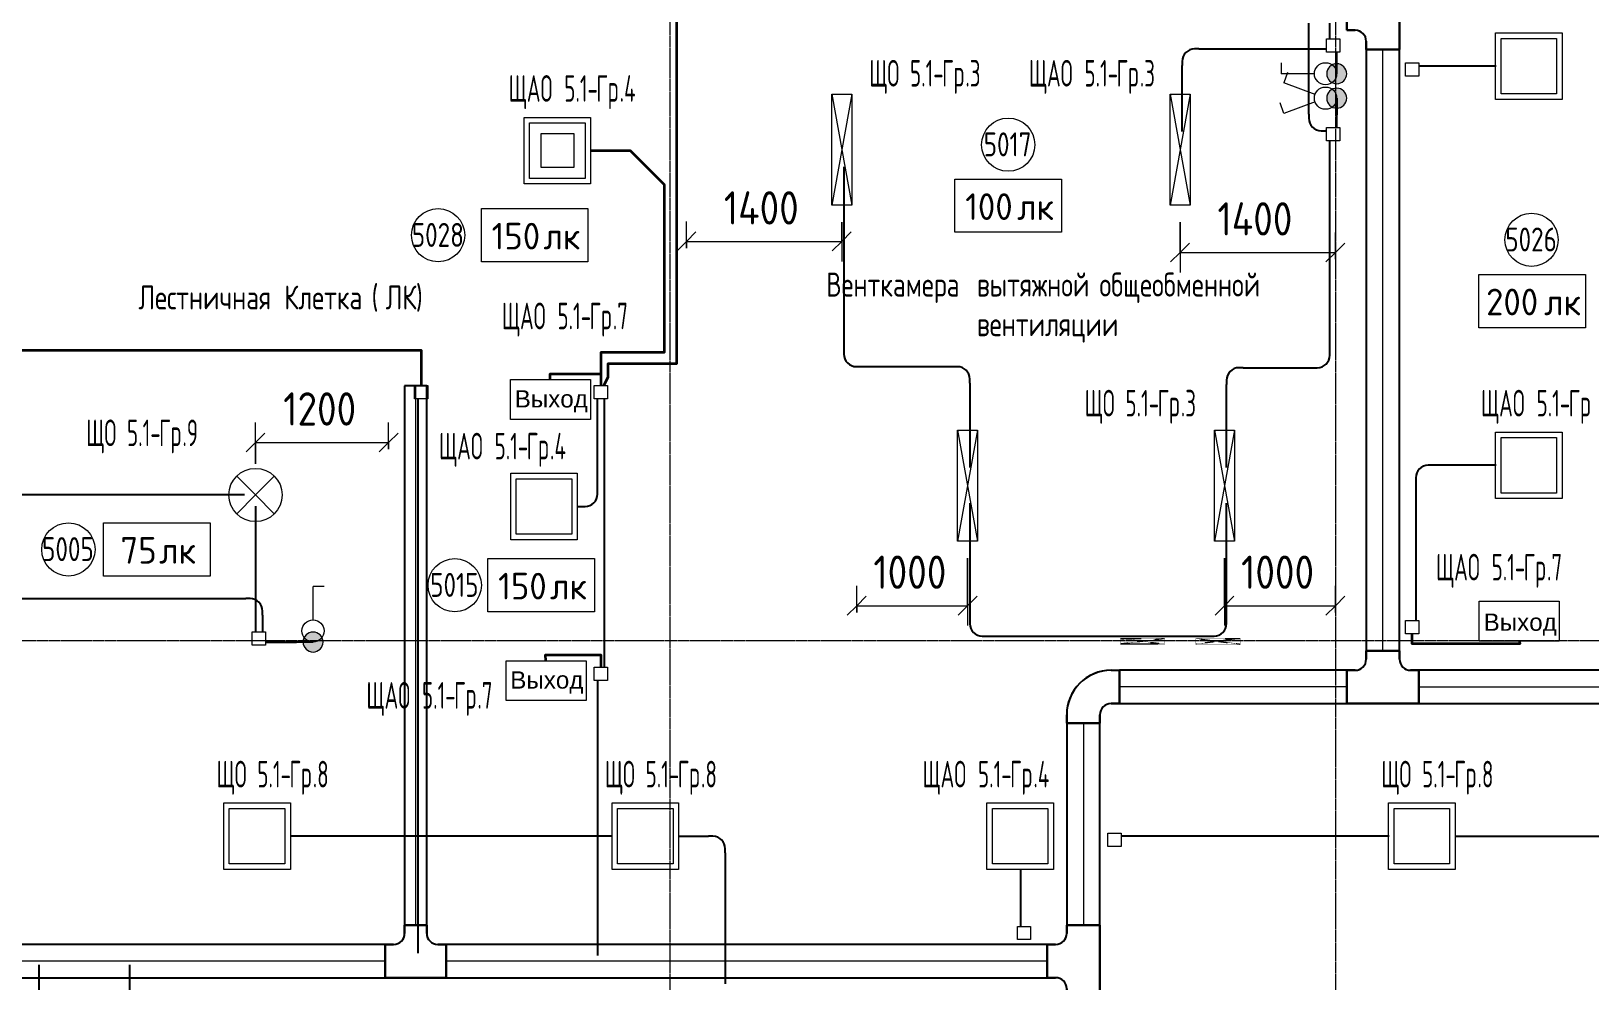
# Model space of a CAD drawing. Header units: millimetres. Extents: x -4730 to 98194, y -4296 to 93388.
# Drawn here: x 72243 to 86294, y 43435 to 51999 of the extents above; entities that cross this region are included whole.
import ezdxf

# ---------------------------------------------------------------- set-up
doc = ezdxf.new("R2010")
doc.units = ezdxf.units.MM
doc.linetypes.add('Линия сетки', pattern=[22.225, 12.7, -3.175, 3.175, -3.175])
doc.linetypes.add('Скрытая 0_75', pattern=[1.5, 0.75, -0.75])
for name, color, linetype, lineweight, true_color in [('Кабельные лотки', 5, 'Continuous', 25, 0x0000ff), ('Короба', 7, 'Continuous', 25, 0x008000), ('Опуск', 7, 'Скрытая 0_75', 18, 0x007f00), ('Соединительные детали кабельных лотков', 5, 'Continuous', 25, 0x0000ff), ('Соединительные детали коробов', 7, 'Continuous', 25, 0x008000), ('Типовые аннотации', 1, 'Continuous', 18, 0xff0000)]:
    doc.layers.add(name, color=color, linetype=linetype, lineweight=lineweight, true_color=true_color)
for name, color, linetype, lineweight in [('Марки помещений', 7, 'Continuous', 9), ('Марки силовых электроприборов', 7, 'Continuous', 9), ('Осевая линия', 7, 'Continuous', 18), ('Оси', 7, 'Continuous', 9), ('Провода', 7, 'Continuous', 35), ('Размеры', 7, 'Continuous', 9), ('Размеры-120', 7, 'Continuous', 9)]:
    doc.layers.add(name, color=color, linetype=linetype, lineweight=lineweight)
doc.styles.add('Arial', font='arial.ttf', dxfattribs={"height": 156})
doc.styles.add('GOST Common', font='GOST_Common.ttf', dxfattribs={"width": 0.6, "height": 240})
doc.styles.add('GOST Common_1', font='GOST_Common.ttf', dxfattribs={"width": 0.9, "height": 300})
doc.styles.add('GOST Common_2', font='GOST_Common.ttf', dxfattribs={"height": 240})
doc.styles.add('GOST Common_3', font='GOST_Common.ttf', dxfattribs={"width": 0.8, "height": 216})
doc.dimstyles.new('ADSK_Проверочный', dxfattribs={"dimscale": 304.8, "dimtxt": 301.714499, "dimasz": 0.556693, "dimexe": 0.590551, "dimexo": 0.590551, "dimgap": 0.19685, "dimtad": 1, "dimdec": 3, "dimrnd": 0.001, "dimdsep": 46, "dimtxsty": 'GOST Common_1', "dimblk1": 'OBLIQUE', "dimblk2": 'OBLIQUE', "dimsah": 1, "dimcen": 0.09, "dimazin": 0, "dimtfac": 1, "dimtdec": 4, "dimtix": 1, "dimtmove": 0, "dimatfit": 3, "dimfxl": 1, "dimtvp": 1, "dimtolj": 1, "dimtzin": 0, "dimarcsym": 2})

# ---------------------------------------------------------------- blocks, each defined once
blk = doc.blocks.new('M_Горизонтальный изгиб-колено для канального - Стандартная-2475426-Тех_ этаж')
at = {"layer": 'Соединительные детали кабельных лотков'}
for p, q in [((-150, 250), (-150, 325)), ((150, 325), (-150, 325)), ((-150, 325), (150, 325)), ((-150, 325), (-150, 325)), ((-150, 325), (-150, 250)), ((150, 250), (150, 325)), ((150, 325), (150, 325)), ((150, 325), (150, 250)), ((-325, 150), (-325, 150)), ((-325, 150), (-325, -150)), ((-325, -150), (-325, 150)), ((-325, 150), (-250, 150)), ((-250, 150), (-325, 150)), ((-325, -150), (-325, -150)), ((-250, -150), (-325, -150)), ((-250, -150), (-325, -150))]:
    blk.add_line(p, q, dxfattribs=at)
for radius, end in [(100, 360), (400, 360), (100, 0), (400, 0)]:
    blk.add_arc((-250, 250), radius, 270, end, dxfattribs=at)
blk = doc.blocks.new('M_Горизонтальный тройник для канального - Радиус 100 мм-2745902-Тех_ этаж')
at = {"layer": 'Соединительные детали кабельных лотков'}
for p, q in [((275, 150), (-275, 150)), ((-275, 150), (-275, -150)), ((-275, -150), (-275, 150)), ((-275, 150), (275, 150)), ((-275, 150), (-275, 150)), ((275, -150), (275, 150)), ((275, 150), (275, -150)), ((275, 150), (275, 150)), ((-275, -150), (-200, -150)), ((-200, -150), (-275, -150)), ((-275, -150), (-275, -150)), ((-100, -250), (-100, -325)), ((-100, -325), (-100, -250)), ((100, -325), (100, -250)), ((100, -250), (100, -325)), ((200, -150), (275, -150)), ((275, -150), (200, -150)), ((275, -150), (275, -150)), ((-100, -325), (100, -325)), ((100, -325), (-100, -325)), ((-100, -325), (-100, -325)), ((100, -325), (100, -325))]:
    blk.add_line(p, q, dxfattribs=at)
for centre, start, end in [((-200, -250), 0, 90), ((-200, -250), 0, 90), ((200, -250), 90, 180), ((200, -250), 90, 180)]:
    blk.add_arc(centre, 100, start, end, dxfattribs=at)
blk = doc.blocks.new('M_Горизонтальный тройник для канального - Радиус 100 мм-2474834-Тех_ этаж')
at = {"layer": 'Соединительные детали кабельных лотков'}
for p, q in [((325, 150), (-325, 150)), ((-325, 150), (-325, -150)), ((-325, -150), (-325, 150)), ((-325, 150), (325, 150)), ((-325, 150), (-325, 150)), ((325, -150), (325, 150)), ((325, 150), (325, -150)), ((325, 150), (325, 150)), ((-325, -150), (-250, -150)), ((-250, -150), (-325, -150)), ((-325, -150), (-325, -150)), ((-150, -250), (-150, -325)), ((-150, -325), (-150, -250)), ((150, -325), (150, -250)), ((150, -250), (150, -325)), ((250, -150), (325, -150)), ((325, -150), (250, -150)), ((325, -150), (325, -150)), ((-150, -325), (150, -325)), ((150, -325), (-150, -325)), ((-150, -325), (-150, -325)), ((150, -325), (150, -325))]:
    blk.add_line(p, q, dxfattribs=at)
for centre, start, end in [((-250, -250), 0, 90), ((-250, -250), 0, 90), ((250, -250), 90, 180), ((250, -250), 90, 180)]:
    blk.add_arc(centre, 100, start, end, dxfattribs=at)
blk = doc.blocks.new('M_Короб_ отвод - Плоский торец - ПВХ - Стандартная-V1-Тех_ этаж')
at = {"layer": 'Соединительные детали коробов'}
for p, q in [((0, 111.95), (0, 150.05)), ((-150.05, 0), (-111.95, 0))]:
    blk.add_line(p, q, dxfattribs=at)
blk.add_arc((-111.95, 111.95), 111.95, 270, 0, dxfattribs=at)
blk = doc.blocks.new('M_Короб_ отвод - Плоский торец - ПВХ - Стандартная-2386742-Тех_ этаж')
at = {"layer": 'Соединительные детали коробов'}
for p, q in [((45130, 82371.95), (45130, 82410.05)), ((45130, 82260), (45130, 82371.95)), ((45130, 82260), (45130, 82260))]:
    blk.add_line(p, q, dxfattribs=at)
blk = doc.blocks.new('DIMBLOCK91-Тех_ этаж')
at = {"layer": 'Размеры-120'}
for p, q in [((74265, 48096), (74265, 48470)), ((74265, 48290), (74350, 48374)), ((75465, 48230), (75465, 48470)), ((75465, 48290), (75550, 48374)), ((74265, 48290), (74180, 48205)), ((74265, 48290), (75465, 48290)), ((74265, 48290), (74265, 48096)), ((75465, 48290), (75380, 48205)), ((75465, 48290), (75465, 48230))]:
    blk.add_line(p, q, dxfattribs=at)
at = {"layer": 'Размеры-120', "color": 0, "insert": (74515, 48742), "char_height": 300, "width": 840.71, "attachment_point": 1, "line_spacing_factor": 1.022761, "style": 'GOST Common_1'}
blk.add_mtext('1200', dxfattribs=at)
blk = doc.blocks.new('_Oblique')
at = {"color": 0, "linetype": 'ByBlock', "lineweight": -2}
blk.add_line((-0.5, -0.5), (0.5, 0.5), dxfattribs=at)
blk = doc.blocks.new('DIMBLOCK92-Тех_ этаж')
at = {"layer": 'Размеры-120'}
for p, q in [((80685, 47247), (80685, 46638)), ((80685, 46818), (80685, 47247)), ((79685, 46758), (79685, 46998)), ((79685, 46818), (79600, 46733)), ((79685, 46818), (79770, 46903)), ((79685, 46818), (80685, 46818)), ((79685, 46818), (79685, 46758)), ((80685, 46818), (80600, 46733)), ((80685, 46818), (80770, 46903))]:
    blk.add_line(p, q, dxfattribs=at)
at = {"layer": 'Размеры-120', "color": 0, "insert": (79835, 47270), "char_height": 300, "width": 840.71, "attachment_point": 1, "line_spacing_factor": 1.022761, "style": 'GOST Common_1'}
blk.add_mtext('1000', dxfattribs=at)
blk = doc.blocks.new('DIMBLOCK93-Тех_ этаж')
at = {"layer": 'Размеры-120'}
for p, q in [((83000, 47247), (83000, 46638)), ((83000, 46818), (83000, 47247)), ((84000, 46758), (84000, 46998)), ((83000, 46818), (82915, 46733)), ((83000, 46818), (83085, 46903)), ((83000, 46818), (84000, 46818)), ((84000, 46818), (83915, 46733)), ((84000, 46818), (84085, 46903)), ((84000, 46818), (84000, 46758))]:
    blk.add_line(p, q, dxfattribs=at)
at = {"layer": 'Размеры-120', "color": 0, "insert": (83150, 47270), "char_height": 300, "width": 840.71, "attachment_point": 1, "line_spacing_factor": 1.022761, "style": 'GOST Common_1'}
blk.add_mtext('1000', dxfattribs=at)
blk = doc.blocks.new('DIMBLOCK94-Тех_ этаж')
at = {"layer": 'Размеры-120'}
for p, q in [((78150, 50043), (78150, 50283)), ((78150, 50103), (78235, 50188)), ((79550, 50277), (79550, 49923)), ((79550, 50103), (79550, 50277)), ((79550, 50103), (79635, 50188)), ((78150, 50103), (78065, 50018)), ((78150, 50103), (79550, 50103)), ((78150, 50103), (78150, 50043)), ((79550, 50103), (79465, 50018))]:
    blk.add_line(p, q, dxfattribs=at)
at = {"layer": 'Размеры-120', "color": 0, "insert": (78487, 50555), "char_height": 300, "width": 871.39, "attachment_point": 1, "line_spacing_factor": 1.022761, "style": 'GOST Common_1'}
blk.add_mtext('1400', dxfattribs=at)
blk = doc.blocks.new('DIMBLOCK95-Тех_ этаж')
at = {"layer": 'Размеры-120'}
for p, q in [((82600, 50277), (82600, 49823)), ((82600, 50003), (82600, 50277)), ((84000, 49943), (84000, 50183)), ((82600, 50003), (82685, 50088)), ((84000, 50003), (84085, 50088)), ((82600, 50003), (82515, 49919)), ((82600, 50003), (84000, 50003)), ((84000, 50003), (83915, 49919)), ((84000, 50003), (84000, 49943))]:
    blk.add_line(p, q, dxfattribs=at)
at = {"layer": 'Размеры-120', "color": 0, "insert": (82937, 50456), "char_height": 300, "width": 871.39, "attachment_point": 1, "line_spacing_factor": 1.022761, "style": 'GOST Common_1'}
blk.add_mtext('1400', dxfattribs=at)
blk = doc.blocks.new('ADSK_Марка_Помещение_1_ГОСТ21-501-2011 - Номер-85995-Тех_ этаж')
at = {"layer": 'Марки помещений'}
blk.add_circle((0, 0), 2, dxfattribs=at)
blk = doc.blocks.new('Морка помещения_освещённость_ - Морка помещения_освещённость_-1484368-Тех_ этаж')
at = {"layer": 'Марки помещений', "color": 190, "true_color": 0x8000ff}
for p, q in [((-4, 0), (-4, 4)), ((-4, 4), (4, 4)), ((4, 4), (4, 0)), ((4, 0), (-4, 0))]:
    blk.add_line(p, q, dxfattribs=at)

msp = doc.modelspace()

# ---------------------------------------------------------------- hatches: boundary and pattern name
at = {"layer": 'Опуск', "linetype": 'Continuous'}
h = msp.add_hatch(color=256, dxfattribs=at)
edge = h.paths.add_edge_path(flags=0)
edge.add_arc((84011.9266, 51614.5434), 90, 180, 360)
edge.add_arc((84011.9266, 51614.5434), 90, 0, 180)
h = msp.add_hatch(color=256, dxfattribs=at)
edge = h.paths.add_edge_path(flags=0)
edge.add_arc((84011.9266, 51394.5434), 90, 180, 360)
edge.add_arc((84011.9266, 51394.5434), 90, 0, 180)
h = msp.add_hatch(color=256, dxfattribs=at)
edge = h.paths.add_edge_path(flags=0)
edge.add_arc((74784.0034, 46490), 90, 180, 360)
edge.add_arc((74784.0034, 46490), 90, 0, 180)

# ---------------------------------------------------------------- linework, layer by layer
at = {"layer": 'Кабельные лотки'}
for p, q in [((84577.9607, 51832.521), (84277.9607, 51832.521)), ((84277.9607, 51832.521), (84277.9607, 46410)), ((84577.9607, 46410), (84577.9607, 51832.521)), ((75809.0469, 48800), (75609.0469, 48800)), ((75609.0469, 48800), (75609.0469, 43938.1437)), ((75809.0469, 43938.1437), (75809.0469, 48800)), ((84577.9607, 46410), (84277.9607, 46410)), ((82052.9607, 46235), (82052.9607, 45935)), ((84102.9607, 46235), (82052.9607, 46235)), ((84102.9607, 46235), (84102.9607, 45935)), ((84752.9607, 45935), (84752.9607, 46235)), ((86827.9607, 46235), (84752.9607, 46235)), ((82052.9607, 45935), (84102.9607, 45935)), ((84752.9607, 45935), (86827.9607, 45935)), ((81577.9607, 45760), (81877.9607, 45760)), ((81577.9607, 45760), (81577.9607, 43938.1437)), ((81877.9607, 43938.1437), (81877.9607, 45760)), ((75809.0469, 43938.1437), (75609.0469, 43938.1437)), ((81577.9607, 43938.1437), (81877.9607, 43938.1437)), ((75434.0469, 43763.1437), (68733.1235, 43763.1437)), ((75434.0469, 43763.1437), (75434.0469, 43463.1437)), ((75984.0469, 43763.1437), (75984.0469, 43463.1437)), ((81402.9607, 43763.1437), (75984.0469, 43763.1437)), ((81402.9607, 43763.1437), (81402.9607, 43463.1437)), ((68733.1235, 43463.1437), (75434.0469, 43463.1437)), ((75984.0469, 43463.1437), (81402.9607, 43463.1437))]:
    msp.add_line(p, q, dxfattribs=at)
at = {"layer": 'Короба'}
for p, q in [((83760.4266, 51251.2596), (83760.4266, 52069.7096)), ((83948.9266, 51929.7096), (83948.9266, 52069.7096)), ((82769.2969, 51838.2096), (83920.4266, 51838.2096)), ((84011.9266, 51764.5934), (84011.9266, 51809.7096)), ((82619.2469, 51093.8269), (82619.2469, 51688.1596)), ((85449.0457, 51683.8745), (84753.2098, 51683.8745)), ((84011.9266, 51129.7096), (84011.9266, 51244.4934)), ((83920.4266, 51101.2096), (83910.4766, 51101.2096)), ((83948.9266, 49113.8769), (83948.9266, 51009.7096)), ((79569.2469, 50773.8269), (79569.2469, 49123.8769)), ((79719.2969, 48973.8269), (80554.1969, 48973.8269)), ((83169.2969, 48963.8269), (83798.8766, 48963.8269)), ((80704.2469, 48823.7769), (80704.2469, 48063.8269)), ((83019.2469, 48063.8269), (83019.2469, 48813.7769)), ((75727.7637, 48683.9979), (75727.7637, 43683.9979)), ((77347.7637, 47861.8577), (77347.7637, 48683.9979)), ((77410.7637, 46263.9979), (77410.7637, 48683.9979)), ((85449.0457, 48083.8745), (84874.7598, 48083.8745)), ((84724.7098, 47933.8245), (84724.7098, 46684.6208)), ((74165, 47816.3312), (71950, 47816.3312)), ((74265, 47716.3312), (74265, 46581.5)), ((77166.0509, 47711.8077), (77197.7137, 47711.8077)), ((80704.2469, 47743.8269), (80704.2469, 46693.8769)), ((83019.2469, 46693.8769), (83019.2469, 47743.8269)), ((68693.0225, 46881.5), (74177.95, 46881.5)), ((74328, 46731.45), (74328, 46581.5)), ((80854.2969, 46543.8269), (82869.1969, 46543.8269)), ((74356.5, 46490), (74633.9534, 46490)), ((77347.7637, 46143.9979), (77347.7637, 43663.9979)), ((77483.9216, 44738.6881), (74578.9216, 44738.6881)), ((78078.9216, 44738.6881), (78349.7704, 44738.6881)), ((84483.9216, 44738.6881), (82068.5523, 44738.6881)), ((85078.9216, 44738.6881), (87983.9216, 44738.6881)), ((78499.8204, 44588.6381), (78499.8204, 43406.878)), ((81161.4216, 44441.1881), (81161.4216, 43926.4574)), ((72314.2469, 43038.5), (72314.2469, 43578.5)), ((73133.4786, 43038.5), (73133.4786, 43578.5))]:
    msp.add_line(p, q, dxfattribs=at)
at = {"layer": 'Опуск'}
for p, q in [((82462.4867, 46521.5081), (82062.4867, 46471.5081)), ((82062.4867, 46521.5081), (82462.4867, 46471.5081)), ((82062.4867, 46521.5081), (82462.4867, 46521.5081)), ((82062.4867, 46471.5081), (82062.4867, 46521.5081)), ((82462.4867, 46521.5081), (82462.4867, 46471.5081)), ((83142.4867, 46521.5081), (82742.4867, 46471.5081)), ((82742.4867, 46521.5081), (83142.4867, 46471.5081)), ((82742.4867, 46521.5081), (83142.4867, 46521.5081)), ((82742.4867, 46471.5081), (82742.4867, 46521.5081)), ((83142.4867, 46521.5081), (83142.4867, 46471.5081)), ((82462.4867, 46471.5081), (82062.4867, 46471.5081)), ((83142.4867, 46471.5081), (82742.4867, 46471.5081))]:
    msp.add_line(p, q, dxfattribs=at)
at = {"layer": 'Опуск', "linetype": 'Continuous'}
for centre, start, end in [((84011.9266, 51614.5434), 0, 180), ((84011.9266, 51614.5434), 180, 0), ((84011.9266, 51394.5434), 0, 180), ((84011.9266, 51394.5434), 180, 0), ((74784.0034, 46490), 0, 180), ((74784.0034, 46490), 180, 0)]:
    msp.add_arc(centre, 90, start, end, dxfattribs=at)
at = {"layer": 'Осевая линия'}
for p, q in [((84427.9607, 46410), (84427.9607, 51832.521)), ((75709.0469, 43938.1437), (75709.0469, 48800)), ((84102.9607, 46085), (82052.9607, 46085)), ((84752.9607, 46085), (86827.9607, 46085)), ((81727.9607, 45760), (81727.9607, 43938.1437)), ((75434.0469, 43613.1437), (68733.1235, 43613.1437)), ((81402.9607, 43613.1437), (75984.0469, 43613.1437))]:
    msp.add_line(p, q, dxfattribs=at)
at = {"layer": 'Оси', "linetype": 'Линия сетки'}
for p, q in [((78000, 93388.3703), (78000, -3096.3487)), ((84000, 93388.3703), (84000, -3096.3487)), ((98194.2682, 46500), (-3530.0173, 46500))]:
    msp.add_line(p, q, dxfattribs=at)
at = {"layer": 'Провода', "flags": 128}
for points in [[(74181.9379, 52426.7452), (74180, 52540), (77755.2, 52540), (78060, 52235.2), (78060, 49000), (77940, 49000), (77440, 49000), (77440, 48880), (77406.0587, 48803.9979)], [(71086.31, 50921.4715), (70688.574, 50921.4715), (70688.574, 49426.2715), (70993.374, 49121.4715), (75759.2589, 49121.4715), (75759.263, 48803.9979)], [(77286.31, 50921.4715), (77643.774, 50921.4715), (77948.574, 50616.6715), (77948.574, 49101.4715), (77379.2589, 49101.4715), (77379.2629, 48803.9979)], [(76921.1457, 48856.7452), (76920, 48910), (77379.2589, 48910), (77379.262, 48803.9979)], [(85660.8124, 46498.2548), (85661.3865, 46475), (84692.4786, 46475), (84692.4786, 46564.6208)], [(76881.1457, 46321.7452), (76880, 46375), (77379.2589, 46375), (77379.262, 46263.9979)]]:
    msp.add_lwpolyline(points, dxfattribs=at)
at = {"layer": 'Типовые аннотации'}
for p, q in [((83920.4266, 51929.7096), (84040.4266, 51929.7096)), ((83920.4266, 51809.7096), (83920.4266, 51929.7096)), ((84040.4266, 51929.7096), (84040.4266, 51809.7096)), ((83511.2833, 51714.5434), (83511.2833, 51614.5434)), ((84040.4266, 51809.7096), (83920.4266, 51809.7096)), ((83811.2833, 51614.5434), (83511.2833, 51614.5434)), ((82510, 51430), (82690, 51430)), ((82510, 50430), (82510, 51430)), ((82690, 51430), (82510, 50430)), ((82510, 51430), (82690, 50430)), ((82690, 51430), (82690, 50430)), ((76686.31, 51221.4715), (77286.31, 51221.4715)), ((76686.31, 50621.4715), (76686.31, 51221.4715)), ((76736.31, 51171.4715), (77236.31, 51171.4715)), ((76736.31, 50671.4715), (76736.31, 51171.4715)), ((77236.31, 51171.4715), (77236.31, 50671.4715)), ((77286.31, 51221.4715), (77286.31, 50621.4715)), ((76836.31, 51071.4715), (76836.31, 50771.4715)), ((77136.31, 51071.4715), (76836.31, 51071.4715)), ((77136.31, 50771.4715), (77136.31, 51071.4715)), ((76836.31, 50771.4715), (77136.31, 50771.4715)), ((77286.31, 50621.4715), (76686.31, 50621.4715)), ((77236.31, 50671.4715), (76736.31, 50671.4715)), ((82690, 50430), (82510, 50430)), ((77319.2637, 48803.9979), (77439.2637, 48803.9979)), ((77319.2637, 48683.9979), (77319.2637, 48803.9979)), ((77439.2637, 48803.9979), (77439.2637, 48683.9979)), ((77439.2637, 48683.9979), (77319.2637, 48683.9979)), ((85444.2817, 48383.8745), (86044.2817, 48383.8745)), ((85444.2817, 47783.8745), (85444.2817, 48383.8745)), ((86044.2817, 48383.8745), (86044.2817, 47783.8745)), ((85494.2817, 48333.8745), (85994.2817, 48333.8745)), ((85494.2817, 47833.8745), (85494.2817, 48333.8745)), ((85994.2817, 48333.8745), (85994.2817, 47833.8745)), ((76566.2869, 48011.8077), (77166.2869, 48011.8077)), ((76566.2869, 47411.8077), (76566.2869, 48011.8077)), ((76616.2869, 47961.8077), (77116.2869, 47961.8077)), ((76616.2869, 47461.8077), (76616.2869, 47961.8077)), ((77116.2869, 47961.8077), (77116.2869, 47461.8077)), ((77166.2869, 48011.8077), (77166.2869, 47411.8077)), ((86044.2817, 47783.8745), (85444.2817, 47783.8745)), ((85994.2817, 47833.8745), (85494.2817, 47833.8745)), ((77166.2869, 47411.8077), (76566.2869, 47411.8077)), ((77116.2869, 47461.8077), (76616.2869, 47461.8077)), ((84633.2098, 46684.6208), (84753.2098, 46684.6208)), ((84633.2098, 46564.6208), (84633.2098, 46684.6208)), ((84753.2098, 46684.6208), (84753.2098, 46564.6208)), ((84753.2098, 46564.6208), (84633.2098, 46564.6208)), ((77319.2637, 46263.9979), (77439.2637, 46263.9979)), ((77319.2637, 46143.9979), (77319.2637, 46263.9979)), ((77439.2637, 46263.9979), (77439.2637, 46143.9979)), ((77439.2637, 46143.9979), (77319.2637, 46143.9979)), ((80859.1577, 45038.6881), (81459.1577, 45038.6881)), ((80859.1577, 44438.6881), (80859.1577, 45038.6881)), ((80909.1577, 44988.6881), (81409.1577, 44988.6881)), ((80909.1577, 44488.6881), (80909.1577, 44988.6881)), ((81409.1577, 44988.6881), (81409.1577, 44488.6881)), ((81459.1577, 45038.6881), (81459.1577, 44438.6881)), ((81459.1577, 44438.6881), (80859.1577, 44438.6881)), ((81409.1577, 44488.6881), (80909.1577, 44488.6881)), ((81132.9216, 43926.4574), (81252.9216, 43926.4574)), ((81132.9216, 43806.4574), (81132.9216, 43926.4574)), ((81252.9216, 43926.4574), (81252.9216, 43806.4574)), ((81252.9216, 43806.4574), (81132.9216, 43806.4574))]:
    msp.add_line(p, q, dxfattribs=at)
at = {"layer": 'Типовые аннотации', "color": 5, "true_color": 0x0000ff}
for p, q in [((85444.2817, 51983.8745), (86044.2817, 51983.8745)), ((85444.2817, 51383.8745), (85444.2817, 51983.8745)), ((85494.2817, 51933.8745), (85994.2817, 51933.8745)), ((85494.2817, 51433.8745), (85494.2817, 51933.8745)), ((85994.2817, 51933.8745), (85994.2817, 51433.8745)), ((86044.2817, 51983.8745), (86044.2817, 51383.8745)), ((83569.6083, 51625.3208), (83535.4062, 51531.3515)), ((79460, 51430), (79640, 51430)), ((79460, 50430), (79460, 51430)), ((79640, 51430), (79460, 50430)), ((79460, 51430), (79640, 50430)), ((79640, 51430), (79640, 50430)), ((83817.314, 51428.7455), (83535.4062, 51531.3515)), ((85994.2817, 51433.8745), (85494.2817, 51433.8745)), ((83535.4062, 51257.7354), (83501.2042, 51351.7046)), ((83817.314, 51360.3414), (83535.4062, 51257.7354)), ((86044.2817, 51383.8745), (85444.2817, 51383.8745)), ((79640, 50430), (79460, 50430)), ((80595, 48400), (80775, 48400)), ((80595, 47400), (80595, 48400)), ((80775, 48400), (80595, 47400)), ((80595, 48400), (80775, 47400)), ((80775, 48400), (80775, 47400)), ((82910, 48400), (83090, 48400)), ((82910, 47400), (82910, 48400)), ((83090, 48400), (82910, 47400)), ((82910, 48400), (83090, 47400)), ((83090, 48400), (83090, 47400)), ((74265, 47816.3312), (74095.2944, 47986.0369)), ((74265, 47816.3312), (74434.7056, 47986.0369)), ((74265, 47816.3312), (74095.2944, 47646.6256)), ((74265, 47816.3312), (74434.7056, 47646.6256)), ((80775, 47400), (80595, 47400)), ((83090, 47400), (82910, 47400)), ((74784.0034, 46690.6433), (74784.0034, 46990.6433)), ((74884.0034, 46990.6433), (74784.0034, 46990.6433)), ((73979.1577, 45038.6881), (74579.1577, 45038.6881)), ((73979.1577, 44438.6881), (73979.1577, 45038.6881)), ((74029.1577, 44988.6881), (74529.1577, 44988.6881)), ((74029.1577, 44488.6881), (74029.1577, 44988.6881)), ((74529.1577, 44988.6881), (74529.1577, 44488.6881)), ((74579.1577, 45038.6881), (74579.1577, 44438.6881)), ((77479.1577, 45038.6881), (78079.1577, 45038.6881)), ((77479.1577, 44438.6881), (77479.1577, 45038.6881)), ((77529.1577, 44988.6881), (78029.1577, 44988.6881)), ((77529.1577, 44488.6881), (77529.1577, 44988.6881)), ((78029.1577, 44988.6881), (78029.1577, 44488.6881)), ((78079.1577, 45038.6881), (78079.1577, 44438.6881)), ((84479.1577, 45038.6881), (85079.1577, 45038.6881)), ((84479.1577, 44438.6881), (84479.1577, 45038.6881)), ((84529.1577, 44988.6881), (85029.1577, 44988.6881)), ((84529.1577, 44488.6881), (84529.1577, 44988.6881)), ((85029.1577, 44988.6881), (85029.1577, 44488.6881)), ((85079.1577, 45038.6881), (85079.1577, 44438.6881)), ((74579.1577, 44438.6881), (73979.1577, 44438.6881)), ((74529.1577, 44488.6881), (74029.1577, 44488.6881)), ((78079.1577, 44438.6881), (77479.1577, 44438.6881)), ((78029.1577, 44488.6881), (77529.1577, 44488.6881)), ((85079.1577, 44438.6881), (84479.1577, 44438.6881)), ((85029.1577, 44488.6881), (84529.1577, 44488.6881))]:
    msp.add_line(p, q, dxfattribs=at)
at = {"layer": 'Типовые аннотации', "color": 16, "true_color": 0x800000}
for p, q in [((84633.2098, 51712.3745), (84753.2098, 51712.3745)), ((84633.2098, 51592.3745), (84633.2098, 51712.3745)), ((84753.2098, 51712.3745), (84753.2098, 51592.3745)), ((84753.2098, 51592.3745), (84633.2098, 51592.3745)), ((83920.4266, 51129.7096), (84040.4266, 51129.7096)), ((83920.4266, 51009.7096), (83920.4266, 51129.7096)), ((84040.4266, 51009.7096), (83920.4266, 51009.7096)), ((84040.4266, 51129.7096), (84040.4266, 51009.7096)), ((75699.2637, 48803.9979), (75819.2637, 48803.9979)), ((75699.2637, 48683.9979), (75699.2637, 48803.9979)), ((75819.2637, 48803.9979), (75819.2637, 48683.9979)), ((75819.2637, 48683.9979), (75699.2637, 48683.9979)), ((74236.5, 46581.5), (74356.5, 46581.5)), ((74236.5, 46461.5), (74236.5, 46581.5)), ((74356.5, 46581.5), (74356.5, 46461.5)), ((74356.5, 46461.5), (74236.5, 46461.5)), ((81948.5523, 44767.1881), (82068.5523, 44767.1881)), ((81948.5523, 44647.1881), (81948.5523, 44767.1881)), ((82068.5523, 44767.1881), (82068.5523, 44647.1881)), ((82068.5523, 44647.1881), (81948.5523, 44647.1881))]:
    msp.add_line(p, q, dxfattribs=at)
at = {"layer": 'Типовые аннотации', "color": 96, "true_color": 0x008000}
for p, q in [((76565.0179, 48496.7452), (76565.0179, 48856.7452)), ((76565.0179, 48856.7452), (77285.0179, 48856.7452)), ((77285.0179, 48856.7452), (77285.0179, 48496.7452)), ((77285.0179, 48496.7452), (76565.0179, 48496.7452)), ((85296.3686, 46498.2548), (85296.3686, 46858.2548)), ((85296.3686, 46858.2548), (86016.3686, 46858.2548)), ((86016.3686, 46858.2548), (86016.3686, 46498.2548)), ((86016.3686, 46498.2548), (85296.3686, 46498.2548)), ((76525.0179, 45961.7452), (76525.0179, 46321.7452)), ((76525.0179, 46321.7452), (77245.0179, 46321.7452)), ((77245.0179, 46321.7452), (77245.0179, 45961.7452)), ((77245.0179, 45961.7452), (76525.0179, 45961.7452))]:
    msp.add_line(p, q, dxfattribs=at)
at = {"layer": 'Типовые аннотации'}
msp.add_circle((83911.2833, 51614.5434), 100, dxfattribs=at)
at = {"layer": 'Типовые аннотации', "color": 5, "true_color": 0x0000ff}
for centre, radius in [((83911.2833, 51394.5434), 100), ((74265, 47816.3312), 240), ((74784.0034, 46590.6433), 100)]:
    msp.add_circle(centre, radius, dxfattribs=at)

# ---------------------------------------------------------------- block references
at = {"layer": 'Марки помещений', "xscale": 120, "yscale": 120, "zscale": 120}
for p in [(81050.7758, 50974.8109), (75911.277, 50158.7314), (85768.6372, 50117.4082), (72578.4568, 47325.2682), (76061.1003, 47002.6541)]:
    msp.add_blockref('ADSK_Марка_Помещение_1_ГОСТ21-501-2011 - Номер-85995-Тех_ этаж', p, dxfattribs=at)
at = {"layer": 'Марки помещений', "color": 190, "true_color": 0x8000ff, "xscale": 120, "yscale": 120, "zscale": 120}
for p in [(81050.7758, 50184.6871), (76781.1003, 49918.7314), (85774.4792, 49324.9824), (73375.8462, 47085.2682), (76840.1504, 46762.6541)]:
    msp.add_blockref('Морка помещения_освещённость_ - Морка помещения_освещённость_-1484368-Тех_ этаж', p, dxfattribs=at)
at = {"layer": 'Соединительные детали кабельных лотков'}
for name, p, rotation in [('M_Горизонтальный тройник для канального - Радиус 100 мм-2745902-Тех_ этаж', (84427.9607, 52107.521), 270), ('M_Горизонтальный тройник для канального - Радиус 100 мм-2745902-Тех_ этаж', (84427.9607, 52107.521), 270), ('M_Горизонтальный тройник для канального - Радиус 100 мм-2474834-Тех_ этаж', (84427.9607, 46085), 180), ('M_Горизонтальный тройник для канального - Радиус 100 мм-2474834-Тех_ этаж', (84427.9607, 46085), 180), ('M_Горизонтальный изгиб-колено для канального - Стандартная-2475426-Тех_ этаж', (81727.9607, 46085), 180), ('M_Горизонтальный изгиб-колено для канального - Стандартная-2475426-Тех_ этаж', (81727.9607, 46085), 180), ('M_Горизонтальный тройник для канального - Радиус 100 мм-2745902-Тех_ этаж', (75709.0469, 43613.1437), 180), ('M_Горизонтальный тройник для канального - Радиус 100 мм-2745902-Тех_ этаж', (75709.0469, 43613.1437), 180), ('M_Горизонтальный тройник для канального - Радиус 100 мм-2474834-Тех_ этаж', (81727.9607, 43613.1437), 270), ('M_Горизонтальный тройник для канального - Радиус 100 мм-2474834-Тех_ этаж', (81727.9607, 43613.1437), 270)]:
    msp.add_blockref(name, p, dxfattribs=dict(at, rotation=rotation))
at = {"layer": 'Соединительные детали коробов'}
for name, p, rotation in [('M_Короб_ отвод - Плоский торец - ПВХ - Стандартная-V1-Тех_ этаж', (82619.2469, 51838.2096), 180), ('M_Короб_ отвод - Плоский торец - ПВХ - Стандартная-2386742-Тех_ этаж', (129141.9266, 133654.5434), 180), ('M_Короб_ отвод - Плоский торец - ПВХ - Стандартная-V1-Тех_ этаж', (83760.4266, 51101.2096), 270), ('M_Короб_ отвод - Плоский торец - ПВХ - Стандартная-V1-Тех_ этаж', (79569.2469, 48973.8269), 270), ('M_Короб_ отвод - Плоский торец - ПВХ - Стандартная-V1-Тех_ этаж', (83019.2469, 48963.8269), 180), ('M_Короб_ отвод - Плоский торец - ПВХ - Стандартная-V1-Тех_ этаж', (84724.7098, 48083.8745), 180), ('M_Короб_ отвод - Плоский торец - ПВХ - Стандартная-V1-Тех_ этаж', (74328, 46881.5), 90), ('M_Короб_ отвод - Плоский торец - ПВХ - Стандартная-V1-Тех_ этаж', (80704.2469, 46543.8269), 270), ('M_Короб_ отвод - Плоский торец - ПВХ - Стандартная-2386742-Тех_ этаж', (157044.0034, 1360), 90), ('M_Короб_ отвод - Плоский торец - ПВХ - Стандартная-V1-Тех_ этаж', (78499.8204, 44738.6881), 90)]:
    msp.add_blockref(name, p, dxfattribs=dict(at, rotation=rotation))
for name, p in [('M_Короб_ отвод - Плоский торец - ПВХ - Стандартная-2386742-Тех_ этаж', (38881.9266, -30645.4566)), ('M_Короб_ отвод - Плоский торец - ПВХ - Стандартная-V1-Тех_ этаж', (83948.9266, 48963.8269)), ('M_Короб_ отвод - Плоский торец - ПВХ - Стандартная-V1-Тех_ этаж', (77347.7637, 47711.8077))]:
    msp.add_blockref(name, p, dxfattribs=at)
at = {"layer": 'Соединительные детали коробов', "extrusion": (0, 3.663e-05, 1), "rotation": 90}
msp.add_blockref('M_Короб_ отвод - Плоский торец - ПВХ - Стандартная-V1-Тех_ этаж', (80704.2469, 48973.1627), dxfattribs=at)
at = {"layer": 'Соединительные детали коробов', "extrusion": (0, -2.77778e-05, 1)}
msp.add_blockref('M_Короб_ отвод - Плоский торец - ПВХ - Стандартная-V1-Тех_ этаж', (83019.2469, 46544.3306), dxfattribs=at)

# ---------------------------------------------------------------- texts
at = {"layer": 'Марки помещений', "char_height": 216, "attachment_point": 1, "style": 'GOST Common_3'}
for s, insert, width in [('5017', (80829.6599, 51085.5981), 546.4302), ('5028', (75674.3211, 50269.5187), 584.9112), ('5026', (85531.6812, 50228.1954), 584.9112), ('Венткамера', (79409.7926, 49821.4613), 1577.721), ('\\fGOST Common|b0|i0|c204|p34|;\\W.8; ', (80711.5426, 49821.4613), 69.2658), ('вытяжной', (80768.6926, 49821.4613), 1269.873), ('\\fGOST Common|b0|i0|c204|p34|;\\W.8; ', (81816.4426, 49821.4613), 69.2658), ('общеобменной', (81873.5926, 49821.4613), 1823.9994), ('Лестничная', (73209.5657, 49705.8482), 1523.8476), ('\\fGOST Common|b0|i0|c204|p34|;\\W.8; ', (74466.8657, 49705.8482), 69.2658), ('Клетка', (74524.0157, 49705.8482), 954.3288), (' (', (75311.4157, 49705.8482), 153.924), ('ЛК', (75438.4157, 49705.8482), 330.9366), ('\\fGOST Common|b0|i0|c204|p34|;\\W.8;)', (75711.4657, 49705.8482), 84.6582), ('вентиляции', (80768.6926, 49464.2738), 1523.8476), ('5005', (72341.5009, 47436.0555), 584.9112), ('5015', (75839.9844, 47113.4413), 546.4302)]:
    msp.add_mtext(s, dxfattribs=dict(at, insert=insert, width=width))
at = {"layer": 'Марки помещений', "color": 190, "true_color": 0x8000ff, "char_height": 240, "attachment_point": 1, "style": 'GOST Common_2'}
for s, insert, width in [('100', (80662.892, 50536.3991), 567.59475), ('лк', (81131.2045, 50536.3991), 413.67075), ('150', (76393.2164, 50270.4434), 567.59475), ('лк', (76861.5289, 50270.4434), 413.67075), ('200', (85358.3953, 49676.6943), 634.9365), ('лк', (85882.2703, 49676.6943), 413.67075), ('75', (73047.3624, 47436.9802), 423.291), ('лк', (73396.6124, 47436.9802), 413.67075), ('150', (76452.2666, 47114.3661), 567.59475), ('лк', (76920.5791, 47114.3661), 413.67075)]:
    msp.add_mtext(s, dxfattribs=dict(at, insert=insert, width=width))
at = {"layer": 'Марки силовых электроприборов', "char_height": 240, "attachment_point": 1, "style": 'GOST Common'}
for s, insert, width in [('ЩО', (79797.4423, 51739.0289), 340.55685), (' 5.1-', (80078.4298, 51739.0289), 455.99985), ('Гр', (80454.6673, 51739.0289), 253.9746), ('.3', (80664.2173, 51739.0289), 173.1645), ('ЩАО', (81236.5279, 51739.0289), 502.17705), (' 5.1-', (81650.8654, 51739.0289), 455.99985), ('Гр', (82027.1029, 51739.0289), 253.9746), ('.3', (82236.6529, 51739.0289), 173.1645), ('ЩАО', (76547.1153, 51601.6539), 502.17705), (' 5.1-', (76961.4528, 51601.6539), 455.99985), ('Гр', (77337.6903, 51601.6539), 253.9746), ('.4', (77547.2403, 51601.6539), 196.2531), ('ЩАО', (76485.7414, 49550.1824), 502.17705), (' 5.1-', (76900.0789, 49550.1824), 455.99985), ('Гр', (77276.3164, 49550.1824), 253.9746), ('.7', (77485.8664, 49550.1824), 178.93665), ('ЩО', (81739.5966, 48764.0569), 340.55685), (' 5.1-', (82020.5841, 48764.0569), 455.99985), ('Гр', (82396.8216, 48764.0569), 253.9746), ('.3', (82606.3716, 48764.0569), 173.1645), ('ЩАО', (85312.287, 48764.0569), 502.17705), (' 5.1-', (85726.6245, 48764.0569), 455.99985), ('Гр', (86102.862, 48764.0569), 253.9746), ('ЩО', (72738.9713, 48496.5136), 340.55685), (' 5.1-', (73019.9588, 48496.5136), 455.99985), ('Гр', (73396.1963, 48496.5136), 253.9746), ('.9', (73605.7463, 48496.5136), 178.93665), ('ЩАО', (75919.1724, 48376.5136), 502.17705), (' 5.1-', (76333.5099, 48376.5136), 455.99985), ('Гр', (76709.7474, 48376.5136), 253.9746), ('.4', (76919.2974, 48376.5136), 196.2531), ('ЩАО', (84907.1278, 47285.1824), 502.17705), (' 5.1-', (85321.4653, 47285.1824), 455.99985), ('Гр', (85697.7028, 47285.1824), 253.9746), ('.7', (85907.2528, 47285.1824), 178.93665), ('ЩАО', (75264.6236, 46129.3441), 502.17705), (' 5.1-', (75678.9611, 46129.3441), 455.99985), ('Гр', (76055.1986, 46129.3441), 253.9746), ('.7', (76264.7486, 46129.3441), 178.93665), ('ЩО', (73913.763, 45418.8705), 340.55685), (' 5.1-', (74194.7505, 45418.8705), 455.99985), ('Гр', (74570.988, 45418.8705), 253.9746), ('.8', (74780.538, 45418.8705), 178.93665), ('ЩО', (77413.763, 45418.8705), 340.55685), (' 5.1-', (77694.7505, 45418.8705), 455.99985), ('Гр', (78070.988, 45418.8705), 253.9746), ('.8', (78280.538, 45418.8705), 178.93665), ('ЩАО', (80277.0438, 45418.8705), 502.17705), (' 5.1-', (80691.3813, 45418.8705), 455.99985), ('Гр', (81067.6188, 45418.8705), 253.9746), ('.4', (81277.1688, 45418.8705), 196.2531), ('ЩО', (84413.763, 45418.8705), 340.55685), (' 5.1-', (84694.7505, 45418.8705), 455.99985), ('Гр', (85070.988, 45418.8705), 253.9746), ('.8', (85280.538, 45418.8705), 178.93665)]:
    msp.add_mtext(s, dxfattribs=dict(at, insert=insert, width=width))
at = {"layer": 'Типовые аннотации', "color": 96, "lineweight": 9, "true_color": 0x008000, "char_height": 156, "width": 769.62, "attachment_point": 1, "style": 'Arial'}
for insert in [(76601.675, 48761.2306), (85336.5115, 46747.4194), (76561.675, 46226.2306)]:
    msp.add_mtext('Выход', dxfattribs=dict(at, insert=insert))

# ---------------------------------------------------------------- dimensions: what is measured, and where the dimension line sits
at = {"layer": 'Размеры'}
for base, p1, p2, override, picture, middle in [((79550, 50103.2788), (78150, 50223.2606), (79550, 50457.3269), {"dimpost": '<>', "dimfxl": 1419.431933}, 'DIMBLOCK94-Тех_ этаж', (78850, 50313.2788)), ((84000, 50003.4825), (82600, 50457.3269), (84000, 50123.4644), {"dimpost": '<>', "dimfxl": 1439.258203}, 'DIMBLOCK95-Тех_ этаж', (83300, 50213.4825)), ((75465, 48289.6108), (74265, 47916.3312), (75465, 48409.5927), {"dimpost": '<>', "dimfxl": 1297.423156}, 'DIMBLOCK91-Тех_ этаж', (74865, 48499.6108)), ((80685, 46818.3188), (79685, 46938.3007), (80685, 47427.3269), {"dimpost": '<>', "dimfxl": 1113.169629}, 'DIMBLOCK92-Тех_ этаж', (80185, 47028.3188)), ((84000, 46818.3188), (83000, 47427.3269), (84000, 46938.3007), {"dimpost": '<>', "dimfxl": 1113.169629}, 'DIMBLOCK93-Тех_ этаж', (83500, 47028.3188))]:
    dim = msp.add_linear_dim(base=base, p1=p1, p2=p2, dimstyle='ADSK_Проверочный', override=override, dxfattribs=at)
    dim.commit()
    dim.dimension.update_dxf_attribs({"geometry": picture, "text_midpoint": middle})

doc.saveas('drawing.dxf')
